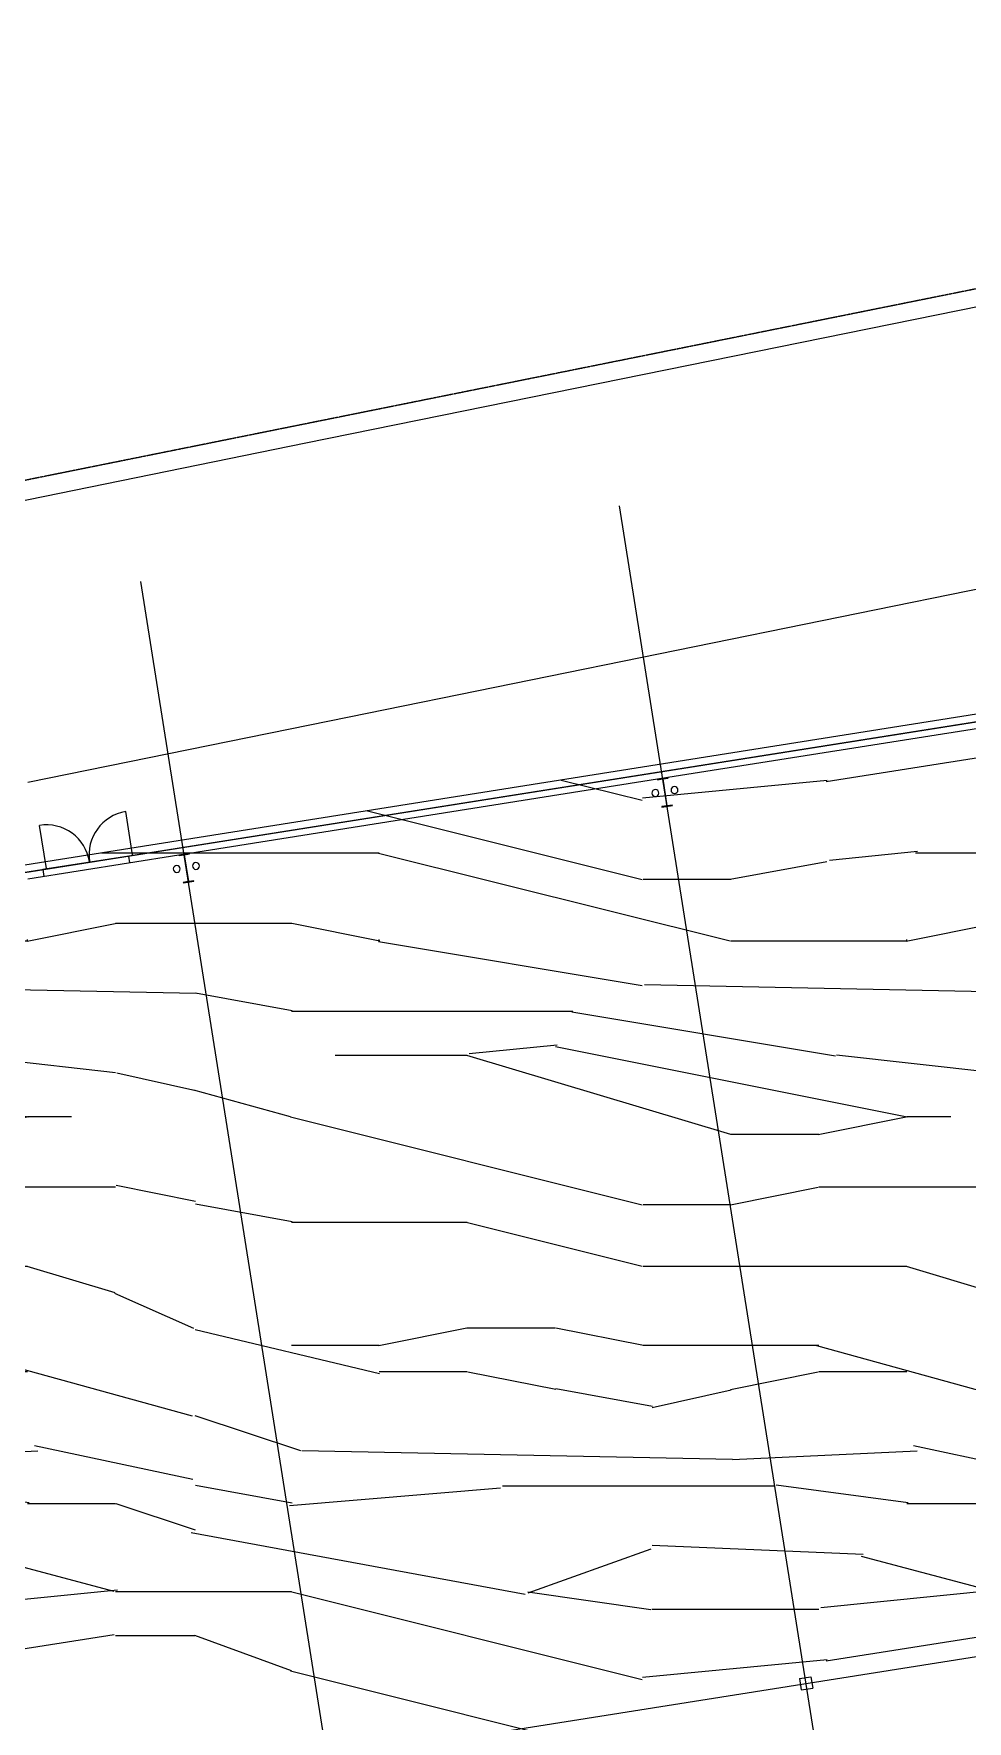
# Model space of a CAD drawing. Header units: millimetres. Extents: x 674 to 609626, y -20132 to 4061356.
# Drawn here: x 516189 to 536418, y 4022881 to 4059444 of the extents above; entities that cross this region are included whole.
import ezdxf

# ---------------------------------------------------------------- set-up
doc = ezdxf.new("R2010")
doc.units = ezdxf.units.MM
doc.linetypes.add('AEC_Double Dash', pattern=[39, 15, -4, 6, -4, 6, -4])
doc.linetypes.add('Boundary', pattern=[16, 5, -2, 5, -2, 0, -2])
for name, color, linetype, lineweight in [('A-010-M_LINE', 90, 'Continuous', 18), ('A-230-M_FLOOR', 192, 'Continuous', 13), ('A-325-M_DOOR', 31, 'Continuous', 13), ('A-325-M_DOOR_PANEL', 31, 'Continuous', 13), ('C-910-M_SITE_BOUND', 91, 'Boundary', 25), ('M-520-M_DRAINAGE_FW', 2, 'Continuous', 13), ('S-280-M_COLUMN', 52, 'Continuous', 13), ('S-280-M_STRUCT_FRAME', 12, 'Continuous', 13), ('Z-030-M_GRID', 191, 'Continuous', 13), ('Z-060-M_DETAIL', 92, 'Continuous', 25)]:
    doc.layers.add(name, color=color, linetype=linetype, lineweight=lineweight)

# ---------------------------------------------------------------- blocks, each defined once
blk = doc.blocks.new('Family - ___-240017-S0_021 - ROOF LOADING PLAN')
at = {"layer": 'C-910-M_SITE_BOUND', "color": 21, "linetype": 'AEC_Double Dash', "lineweight": 5}
blk.add_line((-2260611, 4059444), (-2388364, 4033725), dxfattribs=at)
blk = doc.blocks.new('X_Door-Panel-Hinge-Standard - Standard-958284-S0_021 - ROOF LOADING PLAN')
at = {"layer": 'A-325-M_DOOR', "lineweight": 5}
blk.add_arc((-485, 20), 945, 360, 90, dxfattribs=at)
at = {"layer": 'A-325-M_DOOR_PANEL', "lineweight": 5}
blk.add_line((-485, 20), (-485, 965), dxfattribs=at)
blk = doc.blocks.new('X_Door-Panel-Hinge-Standard - Standard-958351-S0_021 - ROOF LOADING PLAN')
at = {"layer": 'A-325-M_DOOR', "lineweight": 5}
blk.add_arc((-485, -20), 945, 270, 0, dxfattribs=at)
at = {"layer": 'A-325-M_DOOR_PANEL', "lineweight": 5}
blk.add_line((-485, -20), (-485, -965), dxfattribs=at)
blk = doc.blocks.new('Structural Framing 17 - Structural Framing 1-1145779-S0_021 - ROOF LOADING PLAN')
at = {"layer": 'S-280-M_STRUCT_FRAME', "lineweight": 5}
for p, q in [((-2305117, 4041683), (-2305344, 4041647)), ((-2305344, 4041647), (-2305342, 4041637)), ((-2305342, 4041637), (-2305233, 4041654)), ((-2305233, 4041654), (-2305141, 4041072)), ((-2305224, 4041656), (-2305115, 4041673)), ((-2305131, 4041073), (-2305224, 4041656)), ((-2305115, 4041673), (-2305117, 4041683)), ((-2305141, 4041072), (-2305250, 4041054)), ((-2305250, 4041054), (-2305248, 4041045)), ((-2305248, 4041045), (-2305021, 4041081)), ((-2305023, 4041090), (-2305131, 4041073)), ((-2305021, 4041081), (-2305023, 4041090))]:
    blk.add_line(p, q, dxfattribs=at)
blk = doc.blocks.new('Structural Framing 18 - Structural Framing 1-1145821-S0_021 - ROOF LOADING PLAN')
at = {"layer": 'S-280-M_STRUCT_FRAME', "lineweight": 5}
for p, q in [((-2294746, 4043326), (-2294973, 4043290)), ((-2294973, 4043290), (-2294971, 4043280)), ((-2294971, 4043280), (-2294863, 4043297)), ((-2294863, 4043297), (-2294770, 4042714)), ((-2294853, 4043299), (-2294744, 4043316)), ((-2294761, 4042716), (-2294853, 4043299)), ((-2294744, 4043316), (-2294746, 4043326)), ((-2294770, 4042714), (-2294879, 4042697)), ((-2294879, 4042697), (-2294878, 4042687)), ((-2294878, 4042687), (-2294650, 4042723)), ((-2294652, 4042733), (-2294761, 4042716)), ((-2294650, 4042723), (-2294652, 4042733))]:
    blk.add_line(p, q, dxfattribs=at)
blk = doc.blocks.new('Downpipe - L Spreader - Default-3252556-S0_021 - ROOF LOADING PLAN')
at = {"layer": 'M-520-M_DRAINAGE_FW', "lineweight": 5}
for start, end in [(0, 180), (180, 0)]:
    blk.add_arc((-40, 150), 75, start, end, dxfattribs=at)
blk = doc.blocks.new('SHS-Square Hollow Section-Column - 250x250xSHS-1478536-S0_021 - ROOF LOADING PLAN')
at = {"layer": 'S-280-M_COLUMN', "lineweight": 5}
for p, q in [((-125, 125), (-125, -125)), ((-125, 125), (125, 125)), ((125, 125), (125, -125)), ((-125, -125), (125, -125))]:
    blk.add_line(p, q, dxfattribs=at)
blk = doc.blocks.new('Structural Framing 1 - Structural Framing 1-3228557-S0_021 - ROOF LOADING PLAN')
at = {"layer": 'S-280-M_STRUCT_FRAME', "lineweight": 5}
for p, q in [((-2294746, 4043326), (-2294973, 4043290)), ((-2294973, 4043290), (-2294971, 4043280)), ((-2294971, 4043280), (-2294863, 4043297)), ((-2294863, 4043297), (-2294770, 4042714)), ((-2294853, 4043299), (-2294744, 4043316)), ((-2294761, 4042716), (-2294853, 4043299)), ((-2294744, 4043316), (-2294746, 4043326)), ((-2294770, 4042714), (-2294879, 4042697)), ((-2294879, 4042697), (-2294878, 4042687)), ((-2294878, 4042687), (-2294650, 4042723)), ((-2294652, 4042733), (-2294761, 4042716)), ((-2294650, 4042723), (-2294652, 4042733))]:
    blk.add_line(p, q, dxfattribs=at)
blk = doc.blocks.new('25021-APA-ZZ-ZZ-M3-AR-000001_V3_rvt-2-S0_021 - ROOF LOADING PLAN')
at = {"layer": 'A-230-M_FLOOR', "lineweight": 5}
for p, q in [((-2302592, 4050577), (-2265416, 4058140)), ((-2325540, 4045908), (-2302592, 4050577)), ((-2301652, 4044645), (-2278039, 4049449)), ((-2308616, 4043228), (-2301652, 4044645)), ((-2284602, 4044932), (-2294746, 4043326)), ((-2287554, 4044617), (-2306428, 4041627)), ((-2294973, 4043290), (-2305117, 4041683)), ((-2305344, 4041647), (-2308617, 4041129)), ((-2306428, 4041627), (-2308291, 4041332)), ((-2306405, 4041479), (-2306428, 4041627)), ((-2308315, 4041328), (-2309595, 4041125)), ((-2308291, 4041332), (-2308315, 4041328)), ((-2308291, 4041332), (-2308268, 4041184))]:
    blk.add_line(p, q, dxfattribs=at)
at = {"layer": 'A-325-M_DOOR', "color": 253, "lineweight": 5}
for name, p, rotation in [('X_Door-Panel-Hinge-Standard - Standard-958351-S0_021 - ROOF LOADING PLAN', (-2306823, 4041560), 189.0003283881618), ('X_Door-Panel-Hinge-Standard - Standard-958284-S0_021 - ROOF LOADING PLAN', (-2307733, 4041415), 9.000328388161856)]:
    blk.add_blockref(name, p, dxfattribs=dict(at, rotation=rotation))
at = {"layer": 'C-910-M_SITE_BOUND', "color": 253, "lineweight": 5}
blk.add_blockref('Family - ___-240017-S0_021 - ROOF LOADING PLAN', (0, 0), dxfattribs=at)
at = {"layer": 'M-520-M_DRAINAGE_FW', "color": 253, "lineweight": 5}
for p in [(-2294979, 4042841), (-2294565, 4042906), (-2305350, 4041198), (-2304935, 4041264)]:
    blk.add_blockref('Downpipe - L Spreader - Default-3252556-S0_021 - ROOF LOADING PLAN', p, dxfattribs=at)
at = {"layer": 'S-280-M_COLUMN', "color": 253, "lineweight": 5, "rotation": 9.000328388145144}
blk.add_blockref('SHS-Square Hollow Section-Column - 250x250xSHS-1478536-S0_021 - ROOF LOADING PLAN', (-2291754, 4023702), dxfattribs=at)
at = {"layer": 'S-280-M_STRUCT_FRAME', "color": 253, "lineweight": 5}
for name in ['Structural Framing 18 - Structural Framing 1-1145821-S0_021 - ROOF LOADING PLAN', 'Structural Framing 1 - Structural Framing 1-3228557-S0_021 - ROOF LOADING PLAN', 'Structural Framing 17 - Structural Framing 1-1145779-S0_021 - ROOF LOADING PLAN']:
    blk.add_blockref(name, (0, 0), dxfattribs=at)
blk = doc.blocks.new('Family - ___-3870354-S0_021 - ROOF LOADING PLAN')
at = {"layer": 'C-910-M_SITE_BOUND'}
blk.add_line((-2260611, 4059444), (-2388364, 4033725), dxfattribs=at)

msp = doc.modelspace()

# ---------------------------------------------------------------- hatches: boundary and pattern name
at = {"layer": 'Z-060-M_DETAIL', "lineweight": 18}
h = msp.add_hatch(dxfattribs=at)
h.set_pattern_fill('FP_47', color=212, style=0, pattern_type=2)
h.set_pattern_definition([(0, (2838205, 14859), (0, 19050), [3810, -15240]), (8.973, (2838395.3, 4572), (114299.86763, 19050.75234), [3664.344, -362769.7]), (5.71, (2838204.8, 5715), (171450.1697, 19048.22754), [3829.01, -187621.09]), (344.578, (2838204.8, 11430), (209550.09048, -57149.39309), [5730.85, -567354.28]), (353.66, (2838585.8, 17716.5), (19050.0059, 0.0726), [3450.11, -169054.96]), (345.069, (2839157.3, 6858), (76200.1328, -19049.43674), [2957.36, -292778.155]), (348.69, (2832489.8, 17907), (19050.0055, -0.026), [7770.914, -89365.4]), (5.71, (2838395.3, 2857.5), (171450.1697, 19048.22754), [1914.506, -189535.594]), (0, (2838205, 10858), (0, 19050), [1905, -17145]), (0, (2834395, 13144), (0, 19050), [5715, -13335]), (11.31, (2838204.8, 16002), (76199.9625, 19050.0844), [1942.72, -95193.59]), (2.726, (2836299.8, 8953.5), (381000.10497, 19047.92896), [4005.034, -396498.28]), (352.405, (2837252.3, 8382), (152399.864, -19050.9437), [2882.78, -285395.994]), (0, (2836300, 1143), (0, 19050), [3810, -15240]), (358.831, (2834394.8, 190.5), (19050.003886, 0.04767), [9336.44, -924307.905]), (0, (2834395, 14478), (0, 19050), [1905, -17145]), (0, (2836300, 16002), (0, 19050), [1905, -17145]), (0, (2827727, 17716), (0, 19050), [2857.5, -16192.5]), (350.538, (2832870.8, 18669), (19050.0018, 0.1071), [5793.83, -110082.79]), (0, (2826775, 18669), (0, 19050), [3810, -15240]), (0, (2824680, 1524), (0, 19050), [2095.5, -16954.5]), (0, (2834395, 2476), (0, 19050), [1905, -17145]), (0, (2824680, 3048), (0, 19050), [4000.5, -15049.5]), (5.44, (2834394.8, 4191), (190500.09392, 19048.9029), [4018.6, -397841.57]), (0, (2834585, 5715), (0, 19050), [3619.5, -15430.5]), (0, (2824680, 6096), (0, 19050), [2095.5, -16954.5]), (358.831, (2826965.3, 9144), (19050.003886, 0.04767), [9336.44, -924307.905]), (0, (2828680, 10858), (0, 19050), [1905, -17145]), (0, (2826775, 11430), (0, 19050), [1905, -17145]), (0, (2834395, 11430), (0, 19050), [3810, -15240]), (0, (2830585, 11811), (0, 19050), [1905, -17145]), (0, (2826775, 14097), (0, 19050), [3810, -15240]), (19.654, (2831918.3, 6096), (209549.7387, 76200.6277), [2831.99, -280366.584]), (11.31, (2828679.8, 11430), (76199.9625, 19050.0844), [1942.72, -95193.59]), (11.31, (2836299.8, 10477.5), (76199.9625, 19050.0844), [1942.72, -95193.59]), (5.71, (2830584.8, 17716.5), (171450.1697, 19048.22754), [1914.506, -189535.594]), (349.695, (2824679.3, 19050), (114299.93284, -19050.29807), [2129.85, -210855.59]), (348.69, (2826774.8, 1524), (19050.0055, -0.026), [1942.72, -95193.59]), (90, (2828680, 1143), (-19050, 1e-12), [25.146, -19024.854]), (346.608, (2824679.3, 11811), (323850.53616, -76197.15888), [4112.324, -407120.484]), (11.31, (2836299.8, 14478), (76199.9625, 19050.0844), [1942.72, -95193.59]), (10.305, (2836299.8, 2476.5), (95249.9298, 19050.25704), [2129.85, -210855.59]), (348.69, (2830584.8, 10858.5), (19050.0055, -0.026), [1942.72, -95193.59]), (348.69, (2832489.8, 11811), (19050.0055, -0.026), [1942.72, -95193.59]), (341.565, (2824679, 9906), (19049.996, -0.011), [2409.654, -57831.72]), (345.964, (2826775, 16383), (19049.9924, 0.0904), [7854.525, -70690.626]), (343.301, (2830584.8, 17716.5), (133350.13224, -38099.4153), [5966.63, -192921.16]), (0, (2830585, 18669), (0, 19050), [2286, -16764]), (345.964, (2828680, 3048), (19049.9924, 0.0904), [7854.525, -70690.626]), (345.964, (2826775, 4381.5), (19049.9924, 0.0904), [7854.525, -70690.626]), (345.964, (2826775, 6096), (19049.9924, 0.0904), [7854.525, -70690.626]), (349.695, (2824679.3, 14478), (114299.93284, -19050.29807), [2129.85, -210855.59]), (345.964, (2830585, 14097), (19049.9924, 0.0904), [3927.25, -74617.9]), (349.695, (2824679.3, 8382), (114299.93284, -19050.29807), [2129.85, -210855.59]), (357.614, (2834585.3, 7048.5), (19049.99934, -0.00945), [4575.96, -453020.716]), (349.695, (2832489.8, 10477.5), (114299.93284, -19050.29807), [2129.85, -210855.59]), (12.529, (2834585.3, 10096.5), (76199.9427, 19050.2525), [1756.315, -173876]), (349.563, (2824679.3, 7429.5), (209550.25959, -38098.257795), [7360.806, -728718.79]), (351.87, (2831918.3, 6096), (19049.9893, 0.0287), [2694.07, -132009.756]), (4.764, (2826774.8, 8001), (209549.86567, 19051.29977), [4587.85, -224804.516]), (0, (2831347, 8382), (0, 19050), [5905.5, -13144.5]), (344.745, (2824679.3, 16954.5), (76200.0281, -19049.8354), [2172.04, -215031.37]), (350.538, (2828679.8, 1143), (19050.0018, 0.1071), [5793.83, -110082.79]), (340.017, (2824679.3, 5143.5), (57150.0309, -19049.88714), [2229.745, -220744.77]), (0, (2840110, 16383), (0, 19050), [952.5, -18097.5]), (0, (2840110, 8001), (0, 19050), [1905, -17145]), (11.31, (2840109.8, 1143), (76199.9625, 19050.0844), [1942.72, -95193.59]), (0, (2840300, 3048), (0, 19050), [3429, -15621]), (343.301, (2840109.8, 13144.5), (133350.13224, -38099.4153), [1988.88, -196898.914]), (348.021, (2840300.3, 9144), (361950.39209, -76219.01641), [3505.33, -639139.77]), (90, (2840110, 1143), (-19050, 1e-12), [25.146, -19024.854]), (0, (2842015, 1524), (0, 19050), [1714.5, -17335.5]), (0, (2842015, 5144), (0, 19050), [1714.5, -17335.5]), (0, (2842015, 6096), (0, 19050), [1714.5, -17335.5]), (336.038, (2842014.8, 12573), (133350.4, -57148.8147), [1876.215, -185744.396]), (348.516, (2842014.8, 14859), (95249.899667, -19053.459981), [1749.514, -1242355.75]), (341.565, (2842015, 8001), (19049.996, -0.011), [1807.235, -58434.12]), (347.471, (2842014.8, 17335.5), (95249.9393, -19050.3251), [1756.315, -173876])])
h.paths.add_polyline_path([(504785, 3998893), (594725, 4013074), (592549, 4033144), (588465, 4052910), (498486, 4038659), (504213, 4002506)])

# ---------------------------------------------------------------- linework, layer by layer
at = {"layer": 'A-010-M_LINE', "lineweight": 25}
msp.add_line((588465, 4052910), (498486, 4038659), dxfattribs=at)
at = {"layer": 'Z-030-M_GRID'}
for p, q in [((497430, 4038329), (600721, 4054690)), ((539160, 3984338), (528884, 4049217)), ((528789, 3982695), (518513, 4047575)), ((500652, 4018590), (601168, 4034511))]:
    msp.add_line(p, q, dxfattribs=at)

# ---------------------------------------------------------------- block references
at = {"lineweight": 5}
msp.add_blockref('25021-APA-ZZ-ZZ-M3-AR-000001_V3_rvt-2-S0_021 - ROOF LOADING PLAN', (2824679, 0), dxfattribs=at)
at = {"layer": 'C-910-M_SITE_BOUND'}
msp.add_blockref('Family - ___-3870354-S0_021 - ROOF LOADING PLAN', (2824679, 0), dxfattribs=at)

doc.saveas('drawing.dxf')
